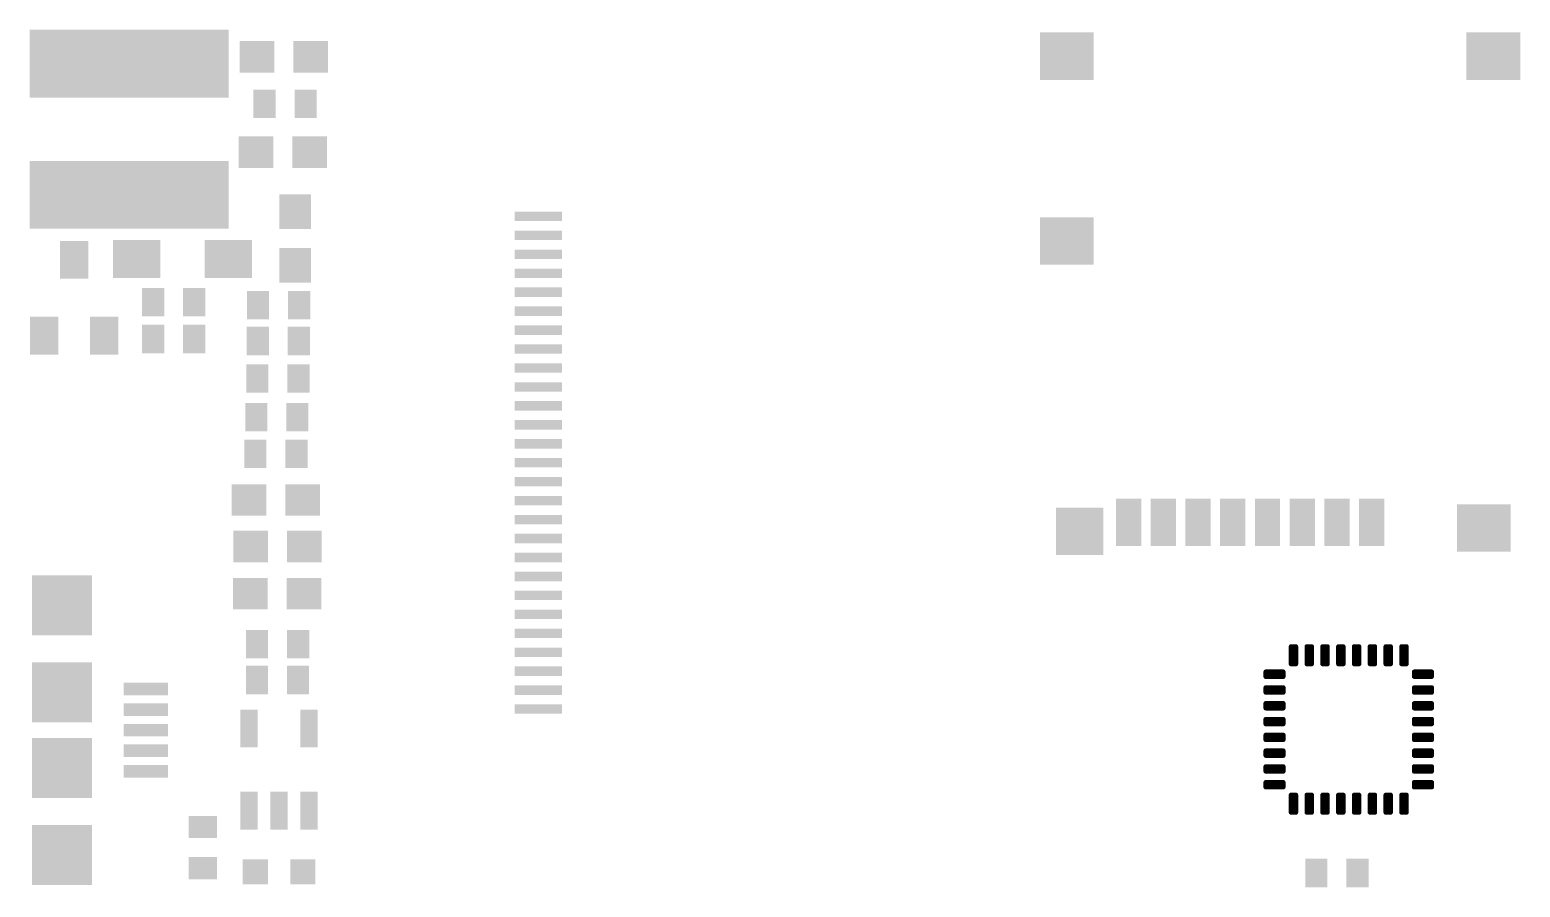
# Model space of a CAD drawing. Extents: x 0.3 to 47.5, y 0.5 to 27.7.
import ezdxf

# ---------------------------------------------------------------- set-up
doc = ezdxf.new("R2010")
doc.units = 0
doc.layers.add('31', color=251, linetype='CONTINUOUS')

# ---------------------------------------------------------------- blocks, each defined once
blk = doc.blocks.new('RECT')
blk.add_solid([(-0.5, -0.5), (0.5, -0.5), (-0.5, 0.5), (0.5, 0.5)])
blk = doc.blocks.new('RECT3500X1500R50')
at = {"const_width": 0.075}
blk.add_lwpolyline([(0.3125, -0.075), (0.3125, 0.075, 0.4142), (0.275, 0.1125), (-0.275, 0.1125, 0.4142), (-0.3125, 0.075), (-0.3125, -0.075, 0.4142), (-0.275, -0.1125), (0.275, -0.1125, 0.4142)], format="xyb", close=True, dxfattribs=at)
blk.add_solid([(-0.2937, -0.0937), (0.2937, -0.0937), (-0.2937, 0.0937), (0.2937, 0.0937)])
blk = doc.blocks.new('RECT1500X3500R50')
at = {"const_width": 0.075}
blk.add_lwpolyline([(0.1125, -0.275), (0.1125, 0.275, 0.4142), (0.075, 0.3125), (-0.075, 0.3125, 0.4142), (-0.1125, 0.275), (-0.1125, -0.275, 0.4142), (-0.075, -0.3125), (0.075, -0.3125, 0.4142)], format="xyb", close=True, dxfattribs=at)
blk.add_solid([(-0.0937, -0.2937), (0.0937, -0.2937), (-0.0937, 0.2937), (0.0937, 0.2937)])

msp = doc.modelspace()

# ---------------------------------------------------------------- block references
at = {"layer": '31'}
for p, xscale, yscale in [((3.4969, 26.596), 6.3, 2.15), ((33.1843, 26.8365), 1.7, 1.5), ((46.6843, 26.8365), 1.7, 1.5), ((7.7783, 25.3238), 0.7, 0.9), ((9.0783, 25.3238), 0.7, 0.9), ((3.4969, 22.446), 6.3, 2.15), ((16.4492, 21.7629), 1.5, 0.3), ((33.1843, 20.9865), 1.7, 1.5), ((16.4492, 21.1629), 1.5, 0.3), ((1.7525, 20.387), 0.9, 1.2), ((16.4492, 20.5629), 1.5, 0.3), ((16.4492, 19.9629), 1.5, 0.3), ((7.5752, 18.9559), 0.7, 0.9), ((8.8752, 18.9559), 0.7, 0.9), ((16.4492, 19.3629), 1.5, 0.3), ((16.4492, 18.7629), 1.5, 0.3), ((0.8025, 17.987), 0.9, 1.2), ((2.7025, 17.987), 0.9, 1.2), ((16.4492, 18.1629), 1.5, 0.3), ((16.4492, 17.5629), 1.5, 0.3), ((7.5533, 16.6334), 0.7, 0.9), ((8.8533, 16.6334), 0.7, 0.9), ((16.4492, 16.9629), 1.5, 0.3), ((16.4492, 16.3629), 1.5, 0.3), ((7.517, 15.4079), 0.7, 0.9), ((8.817, 15.4079), 0.7, 0.9), ((16.4492, 15.7629), 1.5, 0.3), ((16.4492, 15.1629), 1.5, 0.3), ((16.4492, 14.5629), 1.5, 0.3), ((16.4492, 13.9629), 1.5, 0.3), ((16.4492, 13.3629), 1.5, 0.3), ((16.4492, 12.7629), 1.5, 0.3), ((35.1343, 12.0765), 0.8, 1.5), ((36.2343, 12.0765), 0.8, 1.5), ((37.3343, 12.0765), 0.8, 1.5), ((38.4343, 12.0765), 0.8, 1.5), ((39.5343, 12.0765), 0.8, 1.5), ((40.6343, 12.0765), 0.8, 1.5), ((41.7343, 12.0765), 0.8, 1.5), ((42.8343, 12.0765), 0.8, 1.5), ((16.4492, 12.1629), 1.5, 0.3), ((33.5881, 11.7886), 1.5, 1.5), ((46.3843, 11.8965), 1.7, 1.5), ((16.4492, 11.5629), 1.5, 0.3), ((16.4492, 10.9629), 1.5, 0.3), ((16.4492, 10.3629), 1.5, 0.3), ((16.4492, 9.7629), 1.5, 0.3), ((16.4492, 9.1629), 1.5, 0.3), ((7.5436, 8.2161), 0.7, 0.9), ((8.8436, 8.2161), 0.7, 0.9), ((16.4492, 8.5629), 1.5, 0.3), ((16.4492, 7.9629), 1.5, 0.3), ((7.5379, 7.0832), 0.7, 0.9), ((8.8379, 7.0832), 0.7, 0.9), ((16.4492, 7.3629), 1.5, 0.3), ((16.4492, 6.7629), 1.5, 0.3), ((7.2889, 5.5487), 0.55, 1.2), ((9.1889, 5.5487), 0.55, 1.2), ((16.4492, 6.1629), 1.5, 0.3), ((7.2889, 2.9487), 0.55, 1.2), ((8.2389, 2.9487), 0.55, 1.2), ((9.1889, 2.9487), 0.55, 1.2)]:
    msp.add_blockref('RECT', p, dxfattribs=dict(at, xscale=xscale, yscale=yscale))
at = {"layer": '31', "xscale": 1.1}
for p in [(7.5432, 26.8127), (9.2432, 26.8127), (7.508, 23.7998), (9.208, 23.7998), (7.2892, 12.7837), (8.9892, 12.7837), (7.3286, 9.8181), (9.0286, 9.8181)]:
    msp.add_blockref('RECT', p, dxfattribs=at)
for p, rotation in [((8.7454, 21.9119), 270), ((8.7454, 20.2119), 270), ((7.3382, 11.3143), 180), ((9.0382, 11.3143), 180)]:
    msp.add_blockref('RECT', p, dxfattribs=dict(at, rotation=rotation))
at = {"layer": '31'}
for p, xscale, yscale, rotation in [((3.7315, 20.4148), 1.5, 1.2, 180), ((6.6315, 20.4148), 1.5, 1.2, 180), ((4.2522, 19.05), 0.7, 0.9, 180), ((5.5522, 19.05), 0.7, 0.9, 180), ((4.2522, 17.8816), 0.7, 0.9, 180), ((5.5522, 17.8816), 0.7, 0.9, 180), ((7.5654, 17.8179), 0.7, 0.9, 180), ((8.8654, 17.8179), 0.7, 0.9, 180), ((7.4902, 14.2421), 0.7, 0.9, 180), ((8.7902, 14.2421), 0.7, 0.9, 180), ((1.3704, 9.4457), 1.9, 1.9, 270), ((1.3704, 6.6957), 1.9, 1.9, 270), ((4.0204, 6.7957), 0.4, 1.4, 270), ((4.0204, 6.1457), 0.4, 1.4, 270), ((4.0204, 5.4957), 0.4, 1.4, 270), ((1.3704, 4.2957), 1.9, 1.9, 270), ((4.0204, 4.8457), 0.4, 1.4, 270), ((4.0204, 4.1957), 0.4, 1.4, 270), ((1.3704, 1.5457), 1.9, 1.9, 270), ((5.8232, 2.4274), 0.7, 0.9, 90), ((5.8232, 1.1274), 0.7, 0.9, 90), ((41.0827, 0.9737), 0.7, 0.9, 180), ((42.3827, 0.9737), 0.7, 0.9, 180), ((7.4912, 1.0092), 0.8, 0.8, 90), ((8.9912, 1.0092), 0.8, 0.8, 90)]:
    msp.add_blockref('RECT', p, dxfattribs=dict(at, xscale=xscale, yscale=yscale, rotation=rotation))
at = {"layer": '31', "rotation": 180}
for name, p in [('RECT1500X3500R50', (40.3557, 7.8676)), ('RECT1500X3500R50', (40.8557, 7.8676)), ('RECT1500X3500R50', (41.3557, 7.8676)), ('RECT1500X3500R50', (41.8557, 7.8676)), ('RECT1500X3500R50', (42.3557, 7.8676)), ('RECT1500X3500R50', (42.8557, 7.8676)), ('RECT1500X3500R50', (43.3557, 7.8676)), ('RECT1500X3500R50', (43.8557, 7.8676)), ('RECT3500X1500R50', (39.7557, 7.2676)), ('RECT3500X1500R50', (44.4557, 7.2676)), ('RECT3500X1500R50', (39.7557, 6.7676)), ('RECT3500X1500R50', (44.4557, 6.7676)), ('RECT3500X1500R50', (39.7557, 6.2676)), ('RECT3500X1500R50', (44.4557, 6.2676)), ('RECT3500X1500R50', (39.7557, 5.7676)), ('RECT3500X1500R50', (44.4557, 5.7676)), ('RECT3500X1500R50', (39.7557, 5.2676)), ('RECT3500X1500R50', (44.4557, 5.2676)), ('RECT3500X1500R50', (39.7557, 4.7676)), ('RECT3500X1500R50', (44.4557, 4.7676)), ('RECT3500X1500R50', (39.7557, 4.2676)), ('RECT3500X1500R50', (44.4557, 4.2676)), ('RECT3500X1500R50', (39.7557, 3.7676)), ('RECT3500X1500R50', (44.4557, 3.7676)), ('RECT1500X3500R50', (40.3557, 3.1676)), ('RECT1500X3500R50', (40.8557, 3.1676)), ('RECT1500X3500R50', (41.3557, 3.1676)), ('RECT1500X3500R50', (41.8557, 3.1676)), ('RECT1500X3500R50', (42.3557, 3.1676)), ('RECT1500X3500R50', (42.8557, 3.1676)), ('RECT1500X3500R50', (43.3557, 3.1676)), ('RECT1500X3500R50', (43.8557, 3.1676))]:
    msp.add_blockref(name, p, dxfattribs=at)

doc.saveas('drawing.dxf')
